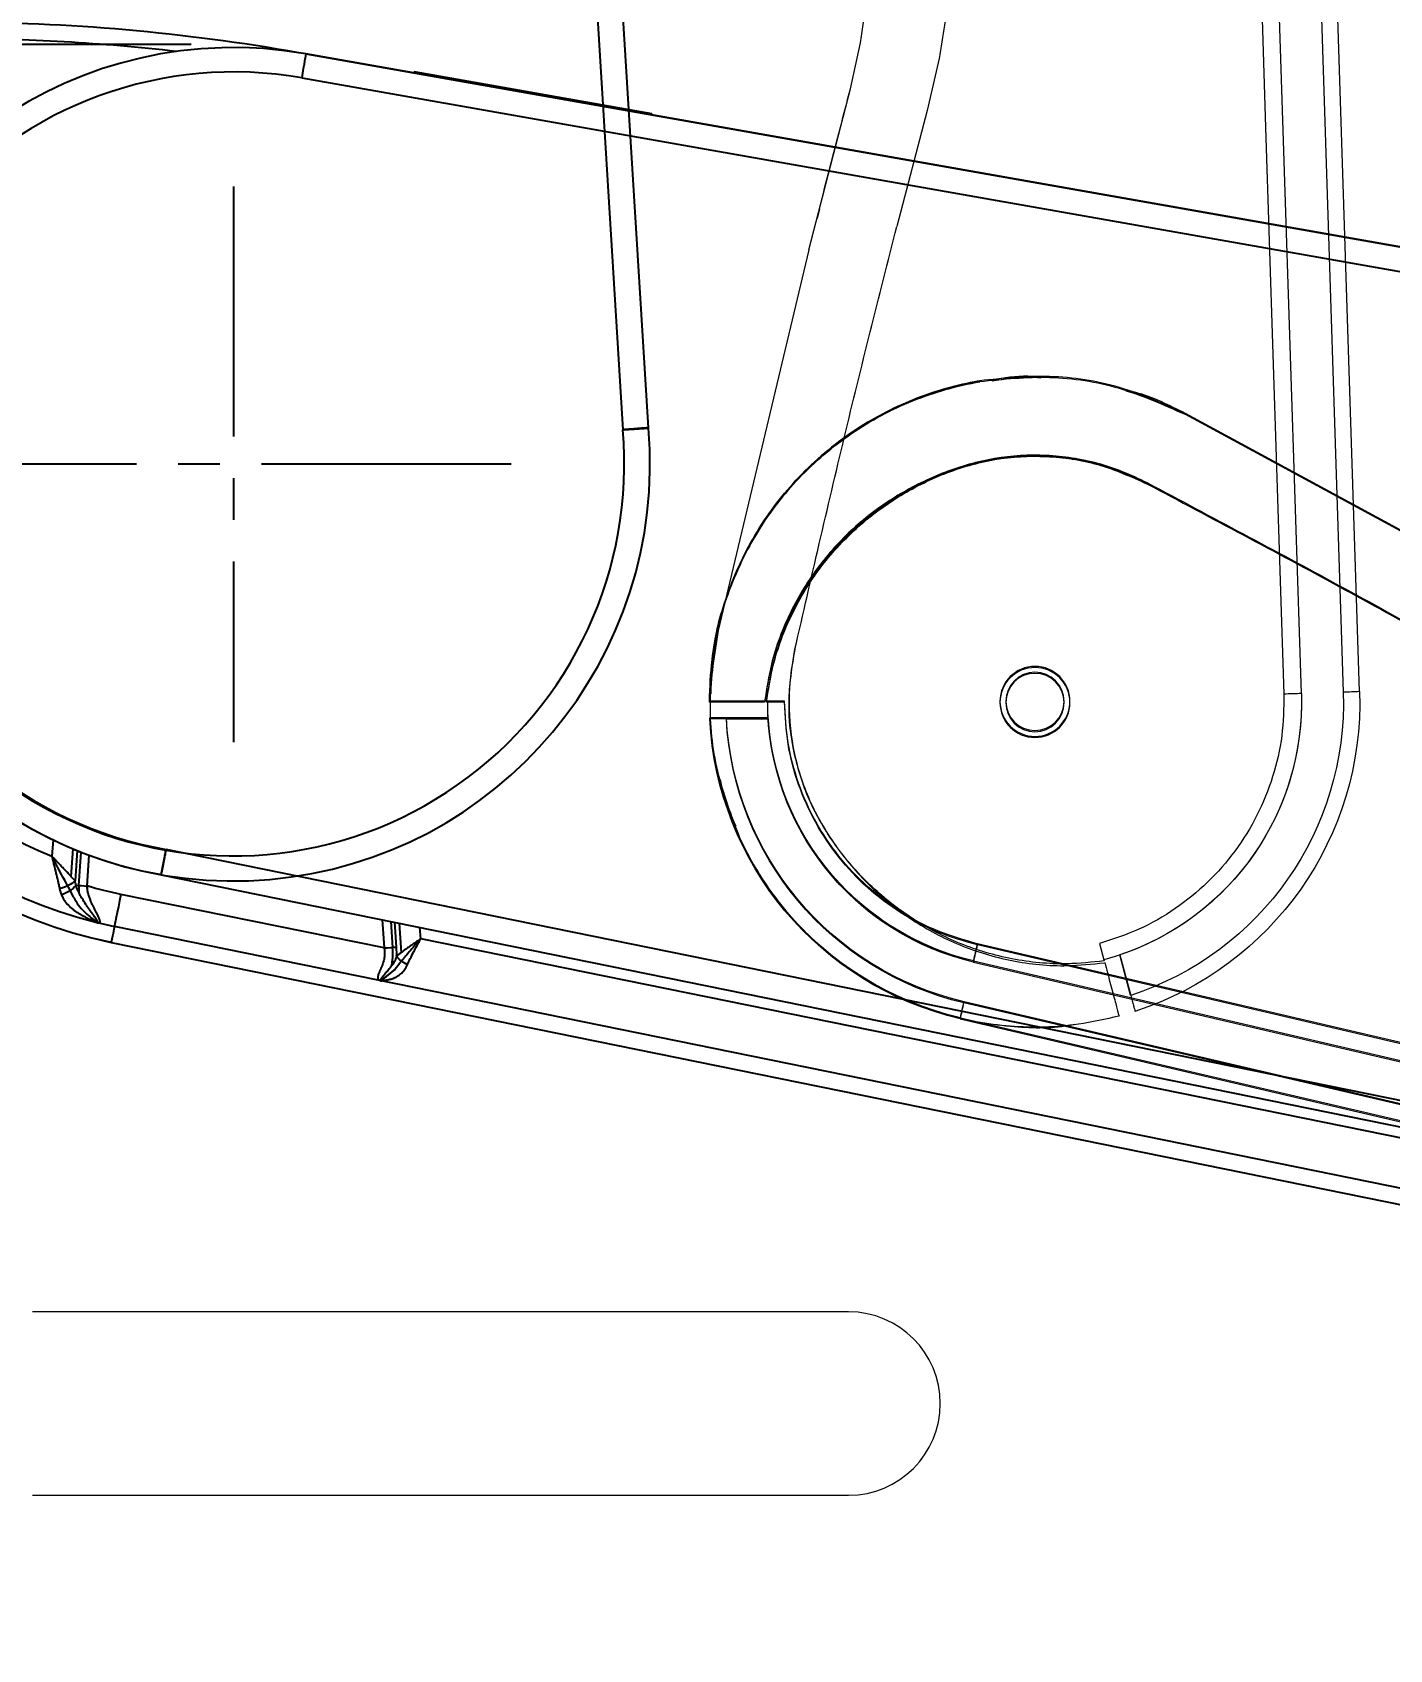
# Model space of a CAD drawing. Extents: x 6016 to 8231, y -443 to 1874.
# Drawn here: x 6473.7 to 6555.2, y 195.2 to 292.2 of the extents above; entities that cross this region are included whole.
import ezdxf

# ---------------------------------------------------------------- set-up
doc = ezdxf.new("R2010")
doc.units = 0
doc.header["$LTSCALE"] = 20
doc.header["$MEASUREMENT"] = 0
doc.linetypes.add('CENTER', pattern=[2, 1.25, -0.25, 0.25, -0.25])
doc.linetypes.add('CENTER2', pattern=[1.125, 0.75, -0.125, 0.125, -0.125])
doc.layers.get('0').update_dxf_attribs({"linetype": 'CONTINUOUS'})
doc.layers.get('DEFPOINTS').update_dxf_attribs({"linetype": 'CONTINUOUS'})
doc.layers.add('1', color=7, linetype='CONTINUOUS')
doc.layers.add('____', color=7, linetype='CONTINUOUS')
doc.dimstyles.get("Standard").update_dxf_attribs({"dimtxt": 2.7, "dimasz": 2.5, "dimexe": 1.5, "dimexo": 1.5, "dimgap": 1.5, "dimtad": 1, "dimdec": 0, "dimlfac": 10, "dimzin": 0, "dimdsep": 46, "dimtxsty": 'Standard', "dimcen": 0, "dimclrt": 2, "dimadec": 0, "dimazin": 0, "dimtfac": 1, "dimtdec": 0, "dimtmove": 0, "dimatfit": 3, "dimfxl": 0, "dimtolj": 1, "dimtzin": 0, "dimarcsym": 0})

# ---------------------------------------------------------------- blocks, each defined once
blk = doc.blocks.new('*D13')
at = {"color": 3, "lineweight": -2}
for p, q in [((6483.265, 291.52), (6115.245, 291.52)), ((6120.245, 271.52), (6120.245, 72.914)), ((6120.245, -169.585), (6120.245, 20.253)), ((6254.77, -189.585), (6115.245, -189.585))]:
    blk.add_line(p, q, dxfattribs=at)
at = {"color": 3}
for points in [[(6116.912, 271.52), (6123.579, 271.52), (6120.245, 291.52)], [(6116.912, -169.585), (6123.579, -169.585), (6120.245, -189.585)]]:
    blk.add_solid(points, dxfattribs=at)
at = {"layer": 'DEFPOINTS', "color": 0}
for p in [(6120.245, 291.52), (6484.765, 291.52), (6256.27, -189.585)]:
    blk.add_point(p, dxfattribs=at)
at = {"color": 2, "insert": (6120.245, 46.584), "char_height": 30, "attachment_point": 5}
blk.add_mtext('\\A1;{\\fNanumGothic|b0|i0|c0|p50;480}', dxfattribs=at)
blk = doc.blocks.new('A$C3419d009')
at = {"color": 7, "linetype": 'Continuous', "lineweight": 15}
for p, q in [((20.651, 447.109), (20.651, 444.605)), ((20.659, 444.604), (20.659, 447.117)), ((19.661, 444.636), (19.661, 444.708)), ((19.661, 443.627), (19.661, 444.636)), ((57.502, 348.065), (37.694, 432.852)), ((38.647, 433.084), (38.65, 433.072)), ((38.65, 433.072), (58.458, 348.285)), ((41.953, 398.92), (34.216, 432.039)), ((35.242, 432.276), (69.543, 285.452)), ((13.58, 398.92), (2.4, 419.563)), ((13.58, 398.92), (18.489, 390.226)), ((22.604, 392.685), (19.033, 398.92)), ((68.517, 285.216), (41.953, 398.92)), ((14.825, 396.694), (14.532, 397.233)), ((24.102, 389.851), (22.604, 392.685)), ((18.489, 390.226), (19.782, 387.727))]:
    blk.add_line(p, q, dxfattribs=at)
for radius in [2.1, 1.75]:
    blk.add_circle((19.672, 428.593), radius, dxfattribs=at)
for centre, radius, start, end in [((19.661, 428.636), 19.5, 13.14973, 87.06888), ((19.679, 428.643), 18.5, 13.14973, 86.96442), ((19.661, 428.636), 16, 13.14973, 90), ((19.661, 428.636), 16, 13.14973, 86.42693), ((54.038, 363.954), 70.81, 102.55157, 103.34558), ((52.259, 356.005), 78.146, 102.57761, 103.34964)]:
    blk.add_arc(centre, radius, start, end, dxfattribs=at)
for points, knots in [([(19.651, 448.136), (18.825, 448.104), (16.634, 448.019), (13.148, 447.161), (9.412, 445.398), (6.114, 442.867), (3.414, 439.677), (1.433, 435.975), (0.665, 433.27), (0.436, 431.894), (0.435, 431.894)], [0, 0, 0, 0, 0.091282, 0.24196, 0.392535, 0.543788, 0.695456, 0.847507, 0.999947, 1, 1, 1, 1]), ([(0.436, 431.895), (0.456, 432.011), (0.697, 433.386), (1.48, 436.043), (3.39, 439.653), (6.05, 442.797), (9.363, 445.378), (12.926, 447.03), (15.557, 447.822), (16.836, 447.914), (16.947, 447.922)], [0, 0, 0, 0, 0.014234, 0.16961, 0.333953, 0.507293, 0.667335, 0.842646, 0.986274, 1, 1, 1, 1]), ([(19.661, 444.819), (19.661, 445.23), (19.661, 446.088), (19.661, 447.191), (19.661, 447.959), (19.661, 448.076), (19.661, 448.133)], [0, 0, 0, 0, 0.2394919, 0.4998001, 0.7600295, 1, 1, 1, 1]), ([(20.659, 447.117), (20.659, 447.23), (20.659, 447.455), (20.659, 447.754), (20.659, 447.978), (20.659, 448.094), (20.659, 448.106), (20.659, 448.11)], [0, 0, 0, 0, 0.216105, 0.432203, 0.648089, 0.863683, 1, 1, 1, 1]), ([(6.565, 421.846), (6.321, 422.35), (5.855, 423.314), (5.21, 425.328), (4.803, 427.902), (4.992, 431.037), (5.855, 434.05), (7.232, 436.876), (9.115, 439.435), (11.48, 441.631), (14.28, 443.357), (17.067, 444.413), (18.911, 444.702), (19.651, 444.819)], [0, 0, 0, 0, 0.054346, 0.103777, 0.204832, 0.305431, 0.406157, 0.507207, 0.609265, 0.713052, 0.818797, 0.92731, 1, 1, 1, 1]), ([(19.661, 444.709), (18.924, 444.592), (17.091, 444.303), (14.331, 443.261), (11.54, 441.565), (9.183, 439.398), (7.274, 436.861), (5.861, 434.051), (4.986, 431.029), (4.813, 427.899), (5.265, 424.756), (6.128, 422.824), (6.565, 421.846)], [0, 0, 0, 0, 0.0727365, 0.1807068, 0.2849532, 0.3895712, 0.4907342, 0.5927183, 0.6944055, 0.7948056, 0.8960937, 1, 1, 1, 1]), ([(34.216, 432.039), (33.987, 432.845), (33.529, 434.455), (32.339, 436.68), (30.83, 438.692), (28.994, 440.415), (26.904, 441.819), (24.605, 442.838), (22.17, 443.499), (20.498, 443.584), (19.661, 443.627)], [0, 0, 0, 0, 0.124915, 0.249858, 0.374801, 0.499798, 0.624796, 0.749851, 0.874909, 1, 1, 1, 1]), ([(2.4, 419.563), (1.822, 420.864), (0.668, 423.458), (0, 427.701), (0.291, 430.502), (0.436, 431.895)], [0, 0, 0, 0, 0.335749, 0.669643, 1, 1, 1, 1]), ([(0.215, 428.236), (0.192, 428.498), (0.108, 429.476), (0.272, 430.449), (0.392, 431.163)], [0, 0, 0, 0, 0.267103, 1, 1, 1, 1]), ([(2.4, 419.563), (1.906, 420.533), (1.321, 421.683), (1.042, 422.934), (0.999, 423.129)], [0, 0, 0, 0, 0.843647, 1, 1, 1, 1]), ([(6.565, 421.846), (8.599, 418.006), (12.672, 410.318), (16.912, 402.721), (19.035, 398.92)], [0, 0, 0, 0, 0.4995425, 1, 1, 1, 1]), ([(14.825, 396.694), (15.239, 395.958), (16.078, 394.467), (17.325, 392.265), (18.1, 390.907), (18.489, 390.226)], [0, 0, 0, 0, 0.326408, 0.662043, 1, 1, 1, 1]), ([(39.894, 337.398), (39.286, 339.956), (38.114, 344.884), (36.25, 352.269), (34.298, 359.591), (32.453, 366.107), (30.801, 371.598), (29.274, 376.406), (27.624, 381.224), (25.911, 385.854), (24.66, 388.618), (24.102, 389.851)], [0, 0, 0, 0, 0.143772, 0.277075, 0.416554, 0.558199, 0.647427, 0.730183, 0.834072, 0.926007, 1, 1, 1, 1])]:
    blk.add_open_spline(points, degree=3, knots=knots, dxfattribs=at)
at = {"color": 8, "linetype": 'Continuous', "lineweight": 15}
blk.add_open_spline([(19.782, 387.727), (20.662, 385.682), (21.881, 382.85), (22.827, 379.918), (23.09, 379.103)], degree=3, knots=[0, 0, 0, 0, 0.722054, 1, 1, 1, 1], dxfattribs=at)
blk = doc.blocks.new('A$C10d46a05')
at = {"color": 1, "linetype": 'CENTER2'}
for p, q in [((238.706, 97.589), (238.706, 64.245)), ((255.378, 80.917), (222.034, 80.917))]:
    blk.add_line(p, q, dxfattribs=at)
at = {"color": 7, "linetype": 'Continuous', "lineweight": 15}
for p, q in [((275.632, 30.066), (226.632, 30.066)), ((226.632, 19.066), (275.632, 19.066))]:
    blk.add_line(p, q, dxfattribs=at)
blk.add_arc((275.632, 24.566), 5.5, 270, 90, dxfattribs=at)
at = {"layer": '____'}
for p, q in [((252.234, 243.856), (262.073, 82.987)), ((263.61, 83.102), (253.773, 243.945)), ((263.611, 83.095), (262.073, 82.987)), ((227.874, 58.386), (227.805, 57.398)), ((228.959, 56.189), (229.075, 57.847)), ((229.324, 57.744), (229.197, 55.925)), ((229.42, 55.649), (229.56, 57.651)), ((229.923, 55.616), (230.052, 57.462)), ((247.748, 51.9), (231.95, 55.114)), ((247.629, 53.598), (247.748, 51.9)), ((248.142, 53.494), (248.251, 51.933)), ((248.49, 51.947), (248.385, 53.444)), ((248.642, 53.392), (248.766, 51.615)), ((362.84, 26.48), (231.558, 53.189)), ((362.84, 26.48), (231.558, 53.189)), ((249.946, 52.456), (249.899, 53.136)), ((315.755, 39.067), (249.946, 52.456)), ((231.367, 52.236), (362.649, 25.526)), ((248.419, 50.619), (247.545, 49.937)), ((247.549, 49.936), (247.549, 49.936))]:
    blk.add_line(p, q, dxfattribs=at)
for centre, radius, start, end in [((238.706, 80.917), 25, 185, 4.98522), ((238.664, 80.919), 23.5, 185, 5.04713), ((236.949, 79.674), 28, 183, 258.5), ((236.941, 79.647), 27, 183, 258.5), ((236.931, 79.595), 24, 183, 247.64864)]:
    blk.add_arc(centre, radius, start, end, dxfattribs=at)
at = {"layer": '____', "extrusion": (0, 0, -1)}
for centre, major_axis, ratio, start_param, end_param in [((234.271, 55.805), (-0.087, -0.492), 0.999993, 3.141593, 3.167515), ((228.456, 55.988), (-0.924, -0.382), 0.4559, 3.990367, 5.101354), ((228.599, 55.717), (-0.835, -0.55), 0.483383, 4.166681, 5.273415), ((229.92, 55.598), (-0.998, 0.07), 0.017625, 0.845618, 1.572649), ((236.935, 79.613), (-25, 0), 1, 4.913102, 4.996649), ((231.956, 55.149), (-0.399, -1.96), 0.000464, 4.730105, 6.283185), ((230.779, 54.388), (-0.237, -0.972), 0.837447, 6.269502, 6.283185), ((231.358, 52.21), (-0.199, -0.98), 0.003331, 3.141593, 4.684995), ((247.745, 51.883), (-0.998, -0.07), 0.017195, 1.575084, 2.416152), ((249.26, 51.467), (0.866, -0.501), 0.558601, 1.385157, 2.246313), ((247.759, 50.914), (-0.199, -0.98), 0.849419, 0, 0.012703)]:
    blk.add_ellipse(centre, major_axis=major_axis, ratio=ratio, start_param=start_param, end_param=end_param, dxfattribs=at)
at = {"layer": '____'}
for points, knots in [([(263.61, 83.102), (263.61, 83.103), (263.6, 83.102), (263.571, 83.1), (263.558, 83.1), (263.536, 83.098), (263.528, 83.098), (263.511, 83.096), (263.502, 83.096), (263.453, 83.092), (263.406, 83.089), (263.336, 83.084), (263.321, 83.083), (263.291, 83.081), (263.275, 83.079), (263.227, 83.076), (263.193, 83.073), (263.087, 83.065), (263.009, 83.059), (262.904, 83.051), (262.882, 83.05), (262.839, 83.046), (262.817, 83.045), (262.751, 83.04), (262.66, 83.033), (262.566, 83.025), (262.47, 83.018), (262.421, 83.014), (262.322, 83.006), (262.273, 83.002), (262.198, 82.997), (262.167, 82.994), (262.135, 82.992), (262.123, 82.991), (262.117, 82.99), (262.098, 82.989), (262.086, 82.988), (262.073, 82.987)], [0, 0, 0, 0, 0.125, 0.125, 0.1875, 0.1875, 0.21875, 0.21875, 0.25, 0.25, 0.375, 0.375, 0.40625, 0.40625, 0.4375, 0.4375, 0.5, 0.5, 0.625, 0.625, 0.65625, 0.65625, 0.6875, 0.6875, 0.75, 0.8125, 0.8125, 0.875, 0.875, 0.9375, 0.9375, 0.96875, 0.976563, 0.976563, 0.984375, 0.984375, 1, 1, 1, 1]), ([(262.073, 82.987), (262.086, 82.988), (262.098, 82.988), (262.117, 82.99), (262.123, 82.99), (262.136, 82.991), (262.167, 82.993), (262.198, 82.995), (262.273, 83.001), (262.322, 83.004), (262.421, 83.011), (262.47, 83.014), (262.566, 83.021), (262.661, 83.028), (262.751, 83.034), (262.817, 83.038), (262.839, 83.04), (262.883, 83.043), (262.904, 83.044), (263.01, 83.051), (263.087, 83.057), (263.194, 83.064), (263.228, 83.066), (263.276, 83.069), (263.292, 83.07), (263.322, 83.072), (263.337, 83.073), (263.407, 83.078), (263.454, 83.081), (263.503, 83.084), (263.512, 83.084), (263.529, 83.085), (263.537, 83.086), (263.559, 83.087), (263.572, 83.088), (263.601, 83.089), (263.611, 83.09), (263.611, 83.089)], [0, 0, 0, 0, 0.015625, 0.015625, 0.023437, 0.023437, 0.03125, 0.0625, 0.0625, 0.125, 0.125, 0.1875, 0.1875, 0.25, 0.3125, 0.3125, 0.34375, 0.34375, 0.375, 0.375, 0.5, 0.5, 0.5625, 0.5625, 0.59375, 0.59375, 0.625, 0.625, 0.75, 0.75, 0.78125, 0.78125, 0.8125, 0.8125, 0.875, 0.875, 1, 1, 1, 1]), ([(229.123, 54.935), (229.117, 54.946), (229.111, 54.958), (228.914, 55.337), (228.693, 55.741), (228.252, 56.556), (228.028, 56.973), (227.805, 57.398)], [0, 0, 0, 0, 0.015535, 0.015535, 0.507768, 0.507768, 1, 1, 1, 1]), ([(229.197, 55.925), (229.174, 55.952), (229.15, 55.979), (229.101, 56.034), (229.051, 56.089), (228.998, 56.146), (228.945, 56.204), (228.918, 56.233), (228.836, 56.321), (228.78, 56.381), (228.666, 56.502), (228.549, 56.624), (228.428, 56.75), (228.336, 56.845), (228.305, 56.877), (228.243, 56.941), (228.212, 56.974), (228.119, 57.071), (228.056, 57.136), (227.962, 57.234), (227.93, 57.267), (227.868, 57.332), (227.836, 57.365), (227.805, 57.398)], [0, 0, 0, 0, 0.0625, 0.0625, 0.125, 0.1875, 0.1875, 0.25, 0.25, 0.375, 0.375, 0.5, 0.625, 0.625, 0.6875, 0.6875, 0.75, 0.75, 0.875, 0.875, 0.9375, 0.9375, 1, 1, 1, 1]), ([(227.805, 57.398), (227.815, 57.356), (227.825, 57.313), (227.845, 57.228), (227.855, 57.186), (227.876, 57.101), (227.886, 57.059), (227.906, 56.974), (227.917, 56.932), (227.968, 56.722), (228.008, 56.557), (228.087, 56.231), (228.126, 56.07), (228.173, 55.873), (228.182, 55.834), (228.2, 55.756), (228.208, 55.718), (228.234, 55.603), (228.251, 55.528), (228.266, 55.454)], [0, 0, 0, 0, 0.0625, 0.0625, 0.125, 0.125, 0.1875, 0.1875, 0.25, 0.25, 0.5, 0.5, 0.75, 0.75, 0.8125, 0.8125, 0.875, 0.875, 1, 1, 1, 1]), ([(230.553, 53.414), (230.553, 53.414), (230.554, 53.414), (230.554, 53.414), (230.556, 53.414), (230.557, 53.414), (230.56, 53.414), (230.562, 53.415), (230.567, 53.417), (230.569, 53.419), (230.572, 53.431), (230.57, 53.445), (230.561, 53.468), (230.559, 53.473), (230.555, 53.484), (230.547, 53.501), (230.536, 53.521), (230.524, 53.542), (230.52, 53.55), (230.511, 53.565), (230.497, 53.589), (230.48, 53.615), (230.445, 53.669), (230.418, 53.709), (230.36, 53.792), (230.328, 53.837), (230.285, 53.895), (230.277, 53.907), (230.259, 53.931), (230.233, 53.967), (230.206, 54.004), (230.151, 54.079), (230.114, 54.13), (230.038, 54.235), (230, 54.289), (229.922, 54.399), (229.883, 54.455), (229.767, 54.628), (229.691, 54.746), (229.582, 54.929), (229.546, 54.992), (229.478, 55.118), (229.446, 55.182), (229.4, 55.281), (229.385, 55.314), (229.356, 55.381), (229.342, 55.415), (229.303, 55.517), (229.28, 55.587), (229.26, 55.658)], [0, 0, 0, 0, 0.003906, 0.003906, 0.007813, 0.015625, 0.015625, 0.03125, 0.03125, 0.0625, 0.0625, 0.125, 0.125, 0.140625, 0.140625, 0.15625, 0.1875, 0.1875, 0.203125, 0.203125, 0.21875, 0.25, 0.25, 0.3125, 0.3125, 0.375, 0.375, 0.390625, 0.390625, 0.40625, 0.4375, 0.4375, 0.5, 0.5, 0.5625, 0.5625, 0.625, 0.625, 0.75, 0.75, 0.8125, 0.8125, 0.875, 0.875, 0.90625, 0.90625, 0.9375, 0.9375, 1, 1, 1, 1]), ([(229.422, 55.648), (229.42, 55.578), (229.419, 55.509), (229.421, 55.365), (229.424, 55.291), (229.429, 55.219)], [0, 0, 0, 0, 0.483812, 0.483812, 1, 1, 1, 1]), ([(230.554, 53.414), (230.569, 53.41), (230.584, 53.407), (230.61, 53.404), (230.622, 53.404), (230.655, 53.408), (230.671, 53.415), (230.687, 53.434), (230.691, 53.442), (230.696, 53.461), (230.697, 53.471), (230.697, 53.489), (230.697, 53.495), (230.696, 53.508), (230.693, 53.528), (230.688, 53.551), (230.674, 53.599), (230.661, 53.635), (230.641, 53.684), (230.636, 53.694), (230.627, 53.715), (230.623, 53.726), (230.608, 53.758), (230.598, 53.779), (230.566, 53.847), (230.543, 53.893), (230.494, 53.991), (230.468, 54.041), (230.415, 54.145), (230.387, 54.199), (230.345, 54.283), (230.331, 54.311), (230.303, 54.369), (230.289, 54.398), (230.247, 54.486), (230.219, 54.545), (230.165, 54.667), (230.139, 54.73), (230.102, 54.825), (230.089, 54.858), (230.066, 54.923), (230.054, 54.956), (230.021, 55.056), (230.002, 55.123), (229.968, 55.26), (229.954, 55.33), (229.933, 55.471), (229.926, 55.543), (229.923, 55.616)], [0, 0, 0, 0, 0.03125, 0.03125, 0.0625, 0.0625, 0.125, 0.125, 0.15625, 0.15625, 0.1875, 0.1875, 0.203125, 0.203125, 0.21875, 0.25, 0.25, 0.3125, 0.3125, 0.328125, 0.328125, 0.34375, 0.34375, 0.375, 0.375, 0.4375, 0.4375, 0.5, 0.5, 0.5625, 0.5625, 0.59375, 0.59375, 0.625, 0.625, 0.6875, 0.6875, 0.75, 0.75, 0.78125, 0.78125, 0.8125, 0.8125, 0.875, 0.875, 0.9375, 0.9375, 1, 1, 1, 1]), ([(228.38, 55.083), (228.428, 54.965), (228.488, 54.855), (228.628, 54.648), (228.707, 54.552), (228.881, 54.374), (228.975, 54.291), (229.127, 54.174), (229.178, 54.136), (229.258, 54.081), (229.285, 54.063), (229.34, 54.028), (229.367, 54.01), (229.45, 53.959), (229.506, 53.925), (229.619, 53.861), (229.676, 53.83), (229.79, 53.769), (229.848, 53.74), (229.961, 53.683), (230.018, 53.656), (230.101, 53.617), (230.128, 53.604), (230.182, 53.579), (230.208, 53.566), (230.26, 53.543), (230.285, 53.531), (230.321, 53.514), (230.333, 53.509), (230.356, 53.498), (230.366, 53.493), (230.398, 53.479), (230.417, 53.47), (230.451, 53.454), (230.466, 53.447), (230.486, 53.437), (230.492, 53.435), (230.504, 53.43), (230.509, 53.428), (230.518, 53.424), (230.523, 53.422), (230.529, 53.42), (230.531, 53.419), (230.535, 53.418), (230.536, 53.418), (230.539, 53.417), (230.54, 53.417), (230.542, 53.417)], [0, 0, 0, 0, 0.125, 0.125, 0.25, 0.25, 0.375, 0.375, 0.4375, 0.4375, 0.46875, 0.46875, 0.5, 0.5, 0.5625, 0.5625, 0.625, 0.625, 0.6875, 0.6875, 0.75, 0.75, 0.78125, 0.78125, 0.8125, 0.8125, 0.84375, 0.84375, 0.859375, 0.859375, 0.875, 0.875, 0.90625, 0.90625, 0.9375, 0.9375, 0.953125, 0.953125, 0.96875, 0.96875, 0.984375, 0.984375, 0.992187, 0.992187, 0.996094, 0.996094, 1, 1, 1, 1]), ([(229.152, 54.881), (229.204, 54.771), (229.264, 54.667), (229.427, 54.426), (229.535, 54.298), (229.761, 54.061), (229.88, 53.953), (230.113, 53.755), (230.229, 53.665), (230.421, 53.517), (230.497, 53.459), (230.535, 53.426), (230.54, 53.421), (230.544, 53.417), (230.544, 53.417), (230.546, 53.416), (230.545, 53.416), (230.547, 53.415)], [0, 0, 0, 0, 0.136351, 0.136351, 0.33201, 0.33201, 0.52767, 0.52767, 0.723329, 0.723329, 0.918988, 0.918988, 0.967903, 0.967903, 0.992361, 0.992361, 1, 1, 1, 1]), ([(230.554, 53.414), (230.554, 53.414), (230.554, 53.414), (230.553, 53.414), (230.553, 53.414), (230.553, 53.414)], [0, 0, 0, 0, 0.391243, 0.391243, 1, 1, 1, 1]), ([(249.946, 52.455), (249.843, 52.337), (249.738, 52.217), (249.533, 51.983), (249.432, 51.867), (249.134, 51.521), (248.941, 51.293), (248.64, 50.919), (248.519, 50.762), (248.419, 50.619)], [0, 0, 0, 0, 0.180912, 0.180912, 0.361863, 0.361863, 0.723767, 0.723767, 1, 1, 1, 1]), ([(249.946, 52.456), (249.942, 52.453), (249.938, 52.45), (249.929, 52.444), (249.917, 52.435), (249.887, 52.414), (249.861, 52.397), (249.81, 52.361), (249.777, 52.338), (249.675, 52.268), (249.608, 52.221), (249.508, 52.152), (249.475, 52.128), (249.41, 52.082), (249.345, 52.037), (249.28, 51.991), (249.217, 51.946), (249.185, 51.924), (249.123, 51.879), (249.092, 51.857), (249.031, 51.813), (249.001, 51.791), (248.913, 51.726), (248.8, 51.642), (248.694, 51.56), (248.594, 51.481), (248.546, 51.441), (248.5, 51.403)], [0, 0, 0, 0, 0.007813, 0.007813, 0.015625, 0.03125, 0.0625, 0.0625, 0.125, 0.125, 0.25, 0.25, 0.3125, 0.3125, 0.375, 0.4375, 0.4375, 0.5, 0.5, 0.5625, 0.5625, 0.625, 0.625, 0.75, 0.875, 0.875, 1, 1, 1, 1]), ([(249.145, 50.9), (249.197, 51.017), (249.255, 51.137), (249.378, 51.386), (249.443, 51.513), (249.529, 51.678), (249.546, 51.711), (249.582, 51.778), (249.634, 51.877), (249.688, 51.978), (249.761, 52.114), (249.798, 52.182), (249.853, 52.284), (249.872, 52.319), (249.9, 52.37), (249.909, 52.387), (249.928, 52.421), (249.937, 52.439), (249.946, 52.456)], [0, 0, 0, 0, 0.25, 0.25, 0.5, 0.5, 0.5625, 0.5625, 0.625, 0.75, 0.75, 0.875, 0.875, 0.9375, 0.9375, 0.96875, 0.96875, 1, 1, 1, 1]), ([(247.748, 51.9), (247.761, 51.835), (247.77, 51.77), (247.78, 51.64), (247.781, 51.575), (247.777, 51.478), (247.775, 51.446), (247.769, 51.382), (247.765, 51.35), (247.75, 51.256), (247.737, 51.196), (247.707, 51.079), (247.69, 51.022), (247.662, 50.94), (247.652, 50.913), (247.632, 50.86), (247.622, 50.834), (247.591, 50.758), (247.571, 50.709), (247.53, 50.616), (247.511, 50.572), (247.482, 50.508), (247.473, 50.487), (247.456, 50.446), (247.447, 50.426), (247.424, 50.368), (247.41, 50.331), (247.387, 50.263), (247.378, 50.231), (247.369, 50.186), (247.366, 50.172), (247.363, 50.144), (247.363, 50.131), (247.363, 50.106), (247.365, 50.094), (247.369, 50.071), (247.372, 50.061), (247.384, 50.031), (247.395, 50.014), (247.418, 49.991), (247.427, 49.984), (247.447, 49.972), (247.457, 49.966), (247.492, 49.95), (247.519, 49.942), (247.549, 49.936)], [0, 0, 0, 0, 0.0625, 0.0625, 0.125, 0.125, 0.15625, 0.15625, 0.1875, 0.1875, 0.25, 0.25, 0.3125, 0.3125, 0.34375, 0.34375, 0.375, 0.375, 0.4375, 0.4375, 0.5, 0.5, 0.53125, 0.53125, 0.5625, 0.5625, 0.625, 0.625, 0.6875, 0.6875, 0.71875, 0.71875, 0.75, 0.75, 0.78125, 0.78125, 0.8125, 0.8125, 0.875, 0.875, 0.90625, 0.90625, 0.9375, 0.9375, 1, 1, 1, 1]), ([(248.209, 50.837), (248.216, 50.884), (248.223, 50.931), (248.243, 51.082), (248.255, 51.189), (248.269, 51.409), (248.271, 51.52), (248.266, 51.732), (248.259, 51.833), (248.248, 51.933)], [0, 0, 0, 0, 0.142834, 0.142834, 0.439921, 0.439921, 0.737007, 0.737007, 1, 1, 1, 1]), ([(248.5, 51.403), (248.483, 51.347), (248.463, 51.293), (248.43, 51.215), (248.419, 51.189), (248.395, 51.139), (248.382, 51.115), (248.343, 51.042), (248.316, 50.996), (248.258, 50.906), (248.228, 50.863), (248.167, 50.779), (248.135, 50.739), (248.072, 50.661), (248.041, 50.623), (247.947, 50.514), (247.886, 50.445), (247.801, 50.35), (247.774, 50.319), (247.735, 50.275), (247.716, 50.253), (247.698, 50.232), (247.687, 50.219), (247.681, 50.212), (247.63, 50.152), (247.594, 50.105), (247.556, 50.048), (247.545, 50.03), (247.534, 50.008), (247.531, 50), (247.527, 49.987), (247.524, 49.975), (247.524, 49.965), (247.526, 49.957), (247.527, 49.953), (247.532, 49.946), (247.535, 49.943), (247.541, 49.94), (247.543, 49.939), (247.546, 49.937), (247.547, 49.937), (247.548, 49.936), (247.549, 49.936), (247.549, 49.936), (247.549, 49.936)], [0, 0, 0, 0, 0.0625, 0.0625, 0.09375, 0.09375, 0.125, 0.125, 0.1875, 0.1875, 0.25, 0.25, 0.3125, 0.3125, 0.375, 0.375, 0.5, 0.5, 0.5625, 0.5625, 0.59375, 0.609375, 0.609375, 0.625, 0.625, 0.75, 0.75, 0.8125, 0.8125, 0.84375, 0.84375, 0.875, 0.90625, 0.90625, 0.9375, 0.9375, 0.96875, 0.96875, 0.984375, 0.984375, 0.992187, 0.996094, 0.996094, 1, 1, 1, 1]), ([(247.56, 49.934), (247.561, 49.933), (247.563, 49.933), (247.565, 49.933), (247.566, 49.933), (247.568, 49.932), (247.57, 49.932), (247.574, 49.932), (247.577, 49.931), (247.586, 49.931), (247.593, 49.931), (247.616, 49.933), (247.635, 49.936), (247.683, 49.942), (247.71, 49.946), (247.773, 49.955), (247.808, 49.961), (247.864, 49.97), (247.883, 49.974), (247.923, 49.981), (247.943, 49.985), (248.005, 49.997), (248.047, 50.006), (248.132, 50.027), (248.175, 50.039), (248.26, 50.065), (248.302, 50.08), (248.386, 50.113), (248.427, 50.131), (248.508, 50.172), (248.547, 50.194), (248.606, 50.231), (248.625, 50.244), (248.663, 50.271), (248.718, 50.313), (248.771, 50.359), (248.872, 50.459), (248.934, 50.535), (249.048, 50.705), (249.099, 50.798), (249.145, 50.9)], [0, 0, 0, 0, 0.003906, 0.003906, 0.007813, 0.007813, 0.015625, 0.015625, 0.03125, 0.03125, 0.0625, 0.0625, 0.125, 0.125, 0.1875, 0.1875, 0.25, 0.25, 0.28125, 0.28125, 0.3125, 0.3125, 0.375, 0.375, 0.4375, 0.4375, 0.5, 0.5, 0.5625, 0.5625, 0.625, 0.625, 0.65625, 0.65625, 0.6875, 0.75, 0.75, 0.875, 0.875, 1, 1, 1, 1])]:
    blk.add_open_spline(points, degree=3, knots=knots, dxfattribs=at)
for points in [[(228.266, 55.454), (228.294, 55.324), (228.331, 55.2), (228.38, 55.083)], [(229.26, 55.658), (229.233, 55.745), (229.213, 55.834), (229.197, 55.925)], [(229.123, 54.935), (229.132, 54.916), (229.142, 54.899), (229.152, 54.881)], [(248.5, 51.403), (248.503, 51.493), (248.505, 51.673), (248.497, 51.855), (248.49, 51.947)]]:
    blk.add_open_spline(points, degree=3, dxfattribs=at)
at = {"xscale": -1}
for p, rotation in [((156.885, 475.59), 195), ((715.408, 86.364), 90)]:
    blk.add_blockref('A$C3419d009', p, dxfattribs=dict(at, rotation=rotation))
blk = doc.blocks.new('A$C1adc8491')
at = {"color": 7, "linetype": 'Continuous', "lineweight": 15}
for p, q in [((275.632, 30.077), (226.632, 30.077)), ((226.632, 19.077), (275.632, 19.077))]:
    blk.add_line(p, q, dxfattribs=at)
blk.add_arc((275.632, 24.577), 5.5, 270, 90, dxfattribs=at)
at = {"layer": '____'}
for p, q in [((242.622, 105.622), (242.621, 105.619)), ((243.047, 105.547), (242.622, 105.622)), ((243.047, 105.547), (416.285, 75.001)), ((416.285, 75.001), (243.047, 105.547)), ((242.8, 104.11), (416.037, 73.563)), ((249.546, 104.474), (249.533, 104.404)), ((249.546, 104.474), (249.533, 104.404)), ((252.5, 103.954), (249.546, 104.474)), ((252.5, 103.954), (252.488, 103.883)), ((260.871, 102.48), (252.5, 103.954)), ((254.021, 103.686), (254.026, 103.711)), ((255.872, 103.36), (255.876, 103.385)), ((256.209, 103.326), (256.204, 103.301)), ((256.547, 103.241), (256.551, 103.266)), ((256.654, 103.248), (256.65, 103.223)), ((258.058, 102.975), (258.063, 103)), ((258.806, 102.843), (258.811, 102.868)), ((258.816, 102.842), (258.82, 102.866)), ((258.817, 102.841), (258.821, 102.866)), ((258.817, 102.841), (258.822, 102.866)), ((258.819, 102.841), (258.824, 102.866)), ((258.846, 102.836), (258.851, 102.861)), ((258.848, 102.836), (258.852, 102.861)), ((259.076, 102.796), (259.081, 102.82)), ((259.111, 102.815), (259.107, 102.79)), ((259.255, 102.79), (259.25, 102.765)), ((260.284, 102.583), (260.288, 102.608)), ((260.543, 102.537), (260.548, 102.562)), ((260.548, 102.562), (260.544, 102.537)), ((260.871, 102.48), (260.858, 102.407)), ((263.826, 101.959), (260.871, 102.48)), ((261.663, 102.34), (261.667, 102.365)), ((261.669, 102.365), (261.665, 102.34)), ((261.67, 102.364), (261.665, 102.34)), ((262.072, 102.293), (262.068, 102.269)), ((262.073, 102.293), (262.068, 102.269)), ((262.073, 102.293), (262.069, 102.269)), ((262.074, 102.293), (262.07, 102.269)), ((262.075, 102.293), (262.07, 102.268)), ((262.075, 102.293), (262.071, 102.268)), ((262.076, 102.293), (262.072, 102.268)), ((262.099, 102.289), (262.095, 102.264)), ((262.101, 102.288), (262.097, 102.264)), ((262.113, 102.286), (262.108, 102.262)), ((263.826, 101.959), (263.813, 101.886)), ((227.874, 58.396), (227.805, 57.409)), ((228.959, 56.2), (229.075, 57.858)), ((229.324, 57.755), (229.197, 55.935)), ((229.42, 55.659), (229.56, 57.661)), ((229.923, 55.626), (230.052, 57.473)), ((234.364, 56.307), (234.657, 57.82)), ((392.591, 25.688), (234.657, 57.82)), ((234.371, 56.306), (392.279, 24.179)), ((247.748, 51.911), (231.95, 55.125)), ((247.629, 53.608), (247.748, 51.911)), ((248.142, 53.504), (248.251, 51.944)), ((248.49, 51.957), (248.385, 53.455)), ((248.642, 53.403), (248.766, 51.626)), ((362.84, 26.49), (231.558, 53.2)), ((362.84, 26.49), (231.558, 53.2)), ((249.946, 52.466), (249.899, 53.147)), ((315.755, 39.077), (249.946, 52.466)), ((231.367, 52.246), (362.649, 25.537)), ((248.419, 50.629), (247.545, 49.947)), ((247.549, 49.947), (247.549, 49.947))]:
    blk.add_line(p, q, dxfattribs=at)
for centre, radius, start, end in [((221.784, -12.554), 120, 80, 90), ((238.706, 80.927), 25, 80, 259.98522), ((221.787, -12.537), 119, 83.48156, 90), ((238.719, 80.967), 23.5, 80, 260.04713), ((236.949, 79.684), 28, 183, 258.5), ((236.941, 79.658), 27, 183, 258.5), ((236.931, 79.606), 24, 183, 247.64864)]:
    blk.add_arc(centre, radius, start, end, dxfattribs=at)
at = {"layer": '____', "extrusion": (0, 0, -1)}
for centre, major_axis, ratio, start_param, end_param in [((242.786, 104.07), (0.26, 1.477), 0.004047, 0, 1.543499), ((234.271, 55.816), (-0.087, -0.492), 0.999993, 3.141593, 3.167515), ((228.456, 55.999), (-0.924, -0.382), 0.4559, 3.990367, 5.101354), ((228.599, 55.728), (-0.835, -0.55), 0.483383, 4.166681, 5.273415), ((229.92, 55.609), (-0.998, 0.07), 0.017625, 0.845618, 1.572649), ((236.935, 79.623), (-25, 0), 1, 4.913102, 4.996649), ((231.956, 55.16), (-0.399, -1.96), 0.000464, 4.730105, 6.283185), ((230.779, 54.399), (-0.237, -0.972), 0.837447, 6.269502, 6.283185), ((231.358, 52.22), (-0.199, -0.98), 0.003331, 3.141593, 4.684995), ((247.745, 51.894), (-0.998, -0.07), 0.017195, 1.575084, 2.416152), ((249.26, 51.478), (0.866, -0.501), 0.558601, 1.385157, 2.246313), ((247.759, 50.924), (-0.199, -0.98), 0.849419, 0, 0.012703)]:
    blk.add_ellipse(centre, major_axis=major_axis, ratio=ratio, start_param=start_param, end_param=end_param, dxfattribs=at)
at = {"layer": '____'}
for points, knots in [([(229.123, 54.945), (229.117, 54.957), (229.111, 54.968), (228.914, 55.347), (228.693, 55.751), (228.252, 56.566), (228.028, 56.983), (227.805, 57.409)], [0, 0, 0, 0, 0.015535, 0.015535, 0.507768, 0.507768, 1, 1, 1, 1]), ([(229.197, 55.935), (229.174, 55.962), (229.15, 55.989), (229.101, 56.044), (229.051, 56.1), (228.998, 56.157), (228.945, 56.214), (228.918, 56.244), (228.836, 56.332), (228.78, 56.391), (228.666, 56.512), (228.549, 56.634), (228.428, 56.76), (228.336, 56.856), (228.305, 56.888), (228.243, 56.952), (228.212, 56.984), (228.119, 57.081), (228.056, 57.146), (227.962, 57.244), (227.93, 57.277), (227.868, 57.343), (227.836, 57.376), (227.805, 57.409)], [0, 0, 0, 0, 0.0625, 0.0625, 0.125, 0.1875, 0.1875, 0.25, 0.25, 0.375, 0.375, 0.5, 0.625, 0.625, 0.6875, 0.6875, 0.75, 0.75, 0.875, 0.875, 0.9375, 0.9375, 1, 1, 1, 1]), ([(227.805, 57.409), (227.815, 57.366), (227.825, 57.324), (227.845, 57.239), (227.855, 57.196), (227.876, 57.112), (227.886, 57.069), (227.906, 56.985), (227.917, 56.943), (227.968, 56.733), (228.008, 56.567), (228.087, 56.241), (228.126, 56.081), (228.173, 55.884), (228.182, 55.844), (228.2, 55.767), (228.208, 55.728), (228.234, 55.613), (228.251, 55.538), (228.266, 55.464)], [0, 0, 0, 0, 0.0625, 0.0625, 0.125, 0.125, 0.1875, 0.1875, 0.25, 0.25, 0.5, 0.5, 0.75, 0.75, 0.8125, 0.8125, 0.875, 0.875, 1, 1, 1, 1]), ([(234.657, 57.82), (234.655, 57.808), (234.652, 57.796), (234.649, 57.778), (234.648, 57.771), (234.645, 57.759), (234.639, 57.728), (234.633, 57.697), (234.619, 57.624), (234.609, 57.575), (234.591, 57.478), (234.581, 57.43), (234.563, 57.335), (234.545, 57.242), (234.527, 57.153), (234.514, 57.088), (234.51, 57.067), (234.502, 57.024), (234.498, 57.003), (234.477, 56.899), (234.462, 56.823), (234.441, 56.718), (234.435, 56.685), (234.425, 56.637), (234.422, 56.622), (234.416, 56.592), (234.414, 56.578), (234.4, 56.509), (234.39, 56.462), (234.381, 56.414), (234.379, 56.405), (234.376, 56.388), (234.374, 56.381), (234.369, 56.359), (234.367, 56.347), (234.361, 56.318), (234.359, 56.308), (234.358, 56.308)], [0, 0, 0, 0, 0.015625, 0.015625, 0.023437, 0.023437, 0.03125, 0.0625, 0.0625, 0.125, 0.125, 0.1875, 0.1875, 0.25, 0.3125, 0.3125, 0.34375, 0.34375, 0.375, 0.375, 0.5, 0.5, 0.5625, 0.5625, 0.59375, 0.59375, 0.625, 0.625, 0.75, 0.75, 0.78125, 0.78125, 0.8125, 0.8125, 0.875, 0.875, 1, 1, 1, 1]), ([(234.371, 56.306), (234.371, 56.306), (234.373, 56.316), (234.379, 56.345), (234.382, 56.357), (234.386, 56.378), (234.388, 56.386), (234.391, 56.403), (234.393, 56.412), (234.402, 56.46), (234.411, 56.506), (234.424, 56.576), (234.427, 56.59), (234.433, 56.62), (234.436, 56.635), (234.445, 56.683), (234.451, 56.716), (234.471, 56.821), (234.485, 56.898), (234.505, 57.001), (234.509, 57.023), (234.517, 57.065), (234.521, 57.087), (234.533, 57.152), (234.55, 57.241), (234.567, 57.334), (234.585, 57.429), (234.594, 57.477), (234.612, 57.575), (234.621, 57.623), (234.634, 57.697), (234.64, 57.728), (234.646, 57.759), (234.648, 57.771), (234.649, 57.777), (234.653, 57.796), (234.655, 57.808), (234.657, 57.82)], [0, 0, 0, 0, 0.125, 0.125, 0.1875, 0.1875, 0.21875, 0.21875, 0.25, 0.25, 0.375, 0.375, 0.40625, 0.40625, 0.4375, 0.4375, 0.5, 0.5, 0.625, 0.625, 0.65625, 0.65625, 0.6875, 0.6875, 0.75, 0.8125, 0.8125, 0.875, 0.875, 0.9375, 0.9375, 0.96875, 0.976563, 0.976563, 0.984375, 0.984375, 1, 1, 1, 1]), ([(230.553, 53.424), (230.553, 53.425), (230.554, 53.425), (230.554, 53.424), (230.556, 53.424), (230.557, 53.424), (230.56, 53.425), (230.562, 53.425), (230.567, 53.427), (230.569, 53.43), (230.572, 53.442), (230.57, 53.455), (230.561, 53.479), (230.559, 53.484), (230.555, 53.494), (230.547, 53.511), (230.536, 53.531), (230.524, 53.553), (230.52, 53.56), (230.511, 53.576), (230.497, 53.6), (230.48, 53.626), (230.445, 53.68), (230.418, 53.719), (230.36, 53.803), (230.328, 53.848), (230.285, 53.906), (230.277, 53.918), (230.259, 53.942), (230.233, 53.978), (230.206, 54.015), (230.151, 54.09), (230.114, 54.141), (230.038, 54.246), (230, 54.3), (229.922, 54.41), (229.883, 54.466), (229.767, 54.638), (229.691, 54.756), (229.582, 54.94), (229.546, 55.002), (229.478, 55.129), (229.446, 55.193), (229.4, 55.291), (229.385, 55.324), (229.356, 55.391), (229.342, 55.425), (229.303, 55.528), (229.28, 55.597), (229.26, 55.668)], [0, 0, 0, 0, 0.003906, 0.003906, 0.007813, 0.015625, 0.015625, 0.03125, 0.03125, 0.0625, 0.0625, 0.125, 0.125, 0.140625, 0.140625, 0.15625, 0.1875, 0.1875, 0.203125, 0.203125, 0.21875, 0.25, 0.25, 0.3125, 0.3125, 0.375, 0.375, 0.390625, 0.390625, 0.40625, 0.4375, 0.4375, 0.5, 0.5, 0.5625, 0.5625, 0.625, 0.625, 0.75, 0.75, 0.8125, 0.8125, 0.875, 0.875, 0.90625, 0.90625, 0.9375, 0.9375, 1, 1, 1, 1]), ([(229.422, 55.659), (229.42, 55.589), (229.419, 55.519), (229.421, 55.376), (229.424, 55.302), (229.429, 55.229)], [0, 0, 0, 0, 0.483812, 0.483812, 1, 1, 1, 1]), ([(230.554, 53.424), (230.569, 53.421), (230.584, 53.418), (230.61, 53.415), (230.622, 53.415), (230.655, 53.418), (230.671, 53.426), (230.687, 53.445), (230.691, 53.453), (230.696, 53.471), (230.697, 53.482), (230.697, 53.499), (230.697, 53.506), (230.696, 53.519), (230.693, 53.539), (230.688, 53.562), (230.674, 53.61), (230.661, 53.646), (230.641, 53.695), (230.636, 53.705), (230.627, 53.726), (230.623, 53.736), (230.608, 53.768), (230.598, 53.79), (230.566, 53.857), (230.543, 53.904), (230.494, 54.001), (230.468, 54.052), (230.415, 54.156), (230.387, 54.21), (230.345, 54.294), (230.331, 54.322), (230.303, 54.379), (230.289, 54.408), (230.247, 54.496), (230.219, 54.556), (230.165, 54.678), (230.139, 54.74), (230.102, 54.836), (230.089, 54.868), (230.066, 54.934), (230.054, 54.967), (230.021, 55.067), (230.002, 55.134), (229.968, 55.271), (229.954, 55.34), (229.933, 55.481), (229.926, 55.553), (229.923, 55.626)], [0, 0, 0, 0, 0.03125, 0.03125, 0.0625, 0.0625, 0.125, 0.125, 0.15625, 0.15625, 0.1875, 0.1875, 0.203125, 0.203125, 0.21875, 0.25, 0.25, 0.3125, 0.3125, 0.328125, 0.328125, 0.34375, 0.34375, 0.375, 0.375, 0.4375, 0.4375, 0.5, 0.5, 0.5625, 0.5625, 0.59375, 0.59375, 0.625, 0.625, 0.6875, 0.6875, 0.75, 0.75, 0.78125, 0.78125, 0.8125, 0.8125, 0.875, 0.875, 0.9375, 0.9375, 1, 1, 1, 1]), ([(228.38, 55.093), (228.428, 54.976), (228.488, 54.866), (228.628, 54.658), (228.707, 54.563), (228.881, 54.384), (228.975, 54.301), (229.127, 54.184), (229.178, 54.147), (229.258, 54.092), (229.285, 54.074), (229.34, 54.038), (229.367, 54.021), (229.45, 53.969), (229.506, 53.936), (229.619, 53.871), (229.676, 53.84), (229.79, 53.78), (229.848, 53.751), (229.961, 53.694), (230.018, 53.667), (230.101, 53.627), (230.128, 53.614), (230.182, 53.589), (230.208, 53.577), (230.26, 53.553), (230.285, 53.542), (230.321, 53.525), (230.333, 53.519), (230.356, 53.509), (230.366, 53.504), (230.398, 53.489), (230.417, 53.48), (230.451, 53.464), (230.466, 53.457), (230.486, 53.448), (230.492, 53.445), (230.504, 53.44), (230.509, 53.438), (230.518, 53.434), (230.523, 53.433), (230.529, 53.431), (230.531, 53.43), (230.535, 53.429), (230.536, 53.429), (230.539, 53.428), (230.54, 53.428), (230.542, 53.427)], [0, 0, 0, 0, 0.125, 0.125, 0.25, 0.25, 0.375, 0.375, 0.4375, 0.4375, 0.46875, 0.46875, 0.5, 0.5, 0.5625, 0.5625, 0.625, 0.625, 0.6875, 0.6875, 0.75, 0.75, 0.78125, 0.78125, 0.8125, 0.8125, 0.84375, 0.84375, 0.859375, 0.859375, 0.875, 0.875, 0.90625, 0.90625, 0.9375, 0.9375, 0.953125, 0.953125, 0.96875, 0.96875, 0.984375, 0.984375, 0.992187, 0.992187, 0.996094, 0.996094, 1, 1, 1, 1]), ([(229.152, 54.891), (229.204, 54.782), (229.264, 54.678), (229.427, 54.437), (229.535, 54.308), (229.761, 54.072), (229.88, 53.963), (230.113, 53.765), (230.229, 53.675), (230.421, 53.527), (230.497, 53.469), (230.535, 53.436), (230.54, 53.432), (230.544, 53.428), (230.544, 53.427), (230.546, 53.426), (230.545, 53.426), (230.547, 53.426)], [0, 0, 0, 0, 0.136351, 0.136351, 0.33201, 0.33201, 0.52767, 0.52767, 0.723329, 0.723329, 0.918988, 0.918988, 0.967903, 0.967903, 0.992361, 0.992361, 1, 1, 1, 1]), ([(230.554, 53.424), (230.554, 53.424), (230.554, 53.424), (230.553, 53.424), (230.553, 53.424), (230.553, 53.424)], [0, 0, 0, 0, 0.391243, 0.391243, 1, 1, 1, 1]), ([(249.946, 52.466), (249.843, 52.348), (249.738, 52.228), (249.533, 51.993), (249.432, 51.877), (249.134, 51.532), (248.941, 51.304), (248.64, 50.929), (248.519, 50.773), (248.419, 50.629)], [0, 0, 0, 0, 0.180912, 0.180912, 0.361863, 0.361863, 0.723767, 0.723767, 1, 1, 1, 1]), ([(249.946, 52.466), (249.942, 52.463), (249.938, 52.46), (249.929, 52.454), (249.917, 52.446), (249.887, 52.425), (249.861, 52.407), (249.81, 52.372), (249.777, 52.349), (249.675, 52.278), (249.608, 52.232), (249.508, 52.162), (249.475, 52.139), (249.41, 52.093), (249.345, 52.047), (249.28, 52.002), (249.217, 51.957), (249.185, 51.934), (249.123, 51.89), (249.092, 51.867), (249.031, 51.823), (249.001, 51.802), (248.913, 51.737), (248.8, 51.652), (248.694, 51.571), (248.594, 51.491), (248.546, 51.452), (248.5, 51.414)], [0, 0, 0, 0, 0.007813, 0.007813, 0.015625, 0.03125, 0.0625, 0.0625, 0.125, 0.125, 0.25, 0.25, 0.3125, 0.3125, 0.375, 0.4375, 0.4375, 0.5, 0.5, 0.5625, 0.5625, 0.625, 0.625, 0.75, 0.875, 0.875, 1, 1, 1, 1]), ([(249.145, 50.91), (249.197, 51.027), (249.255, 51.148), (249.378, 51.396), (249.443, 51.524), (249.529, 51.688), (249.546, 51.722), (249.582, 51.788), (249.634, 51.888), (249.688, 51.989), (249.761, 52.124), (249.798, 52.192), (249.853, 52.295), (249.872, 52.329), (249.9, 52.381), (249.909, 52.398), (249.928, 52.432), (249.937, 52.449), (249.946, 52.466)], [0, 0, 0, 0, 0.25, 0.25, 0.5, 0.5, 0.5625, 0.5625, 0.625, 0.75, 0.75, 0.875, 0.875, 0.9375, 0.9375, 0.96875, 0.96875, 1, 1, 1, 1]), ([(247.748, 51.911), (247.761, 51.846), (247.77, 51.78), (247.78, 51.65), (247.781, 51.586), (247.777, 51.489), (247.775, 51.457), (247.769, 51.392), (247.765, 51.361), (247.75, 51.266), (247.737, 51.206), (247.707, 51.089), (247.69, 51.033), (247.662, 50.951), (247.652, 50.924), (247.632, 50.871), (247.622, 50.845), (247.591, 50.768), (247.571, 50.72), (247.53, 50.627), (247.511, 50.582), (247.482, 50.518), (247.473, 50.497), (247.456, 50.456), (247.447, 50.436), (247.424, 50.378), (247.41, 50.342), (247.387, 50.274), (247.378, 50.242), (247.369, 50.197), (247.366, 50.183), (247.363, 50.155), (247.363, 50.142), (247.363, 50.117), (247.365, 50.105), (247.369, 50.082), (247.372, 50.071), (247.384, 50.042), (247.395, 50.024), (247.418, 50.002), (247.427, 49.995), (247.447, 49.982), (247.457, 49.976), (247.492, 49.961), (247.519, 49.953), (247.549, 49.947)], [0, 0, 0, 0, 0.0625, 0.0625, 0.125, 0.125, 0.15625, 0.15625, 0.1875, 0.1875, 0.25, 0.25, 0.3125, 0.3125, 0.34375, 0.34375, 0.375, 0.375, 0.4375, 0.4375, 0.5, 0.5, 0.53125, 0.53125, 0.5625, 0.5625, 0.625, 0.625, 0.6875, 0.6875, 0.71875, 0.71875, 0.75, 0.75, 0.78125, 0.78125, 0.8125, 0.8125, 0.875, 0.875, 0.90625, 0.90625, 0.9375, 0.9375, 1, 1, 1, 1]), ([(248.209, 50.847), (248.216, 50.894), (248.223, 50.942), (248.243, 51.092), (248.255, 51.2), (248.269, 51.419), (248.271, 51.53), (248.266, 51.742), (248.259, 51.843), (248.248, 51.944)], [0, 0, 0, 0, 0.142834, 0.142834, 0.439921, 0.439921, 0.737007, 0.737007, 1, 1, 1, 1]), ([(248.5, 51.414), (248.483, 51.358), (248.463, 51.304), (248.43, 51.226), (248.419, 51.2), (248.395, 51.15), (248.382, 51.125), (248.343, 51.053), (248.316, 51.006), (248.258, 50.917), (248.228, 50.874), (248.167, 50.79), (248.135, 50.749), (248.072, 50.671), (248.041, 50.634), (247.947, 50.524), (247.886, 50.456), (247.801, 50.36), (247.774, 50.33), (247.735, 50.285), (247.716, 50.264), (247.698, 50.243), (247.687, 50.229), (247.681, 50.222), (247.63, 50.162), (247.594, 50.116), (247.556, 50.058), (247.545, 50.041), (247.534, 50.018), (247.531, 50.011), (247.527, 49.998), (247.524, 49.986), (247.524, 49.976), (247.526, 49.967), (247.527, 49.963), (247.532, 49.956), (247.535, 49.954), (247.541, 49.95), (247.543, 49.949), (247.546, 49.948), (247.547, 49.947), (247.548, 49.947), (247.549, 49.947), (247.549, 49.947), (247.549, 49.947)], [0, 0, 0, 0, 0.0625, 0.0625, 0.09375, 0.09375, 0.125, 0.125, 0.1875, 0.1875, 0.25, 0.25, 0.3125, 0.3125, 0.375, 0.375, 0.5, 0.5, 0.5625, 0.5625, 0.59375, 0.609375, 0.609375, 0.625, 0.625, 0.75, 0.75, 0.8125, 0.8125, 0.84375, 0.84375, 0.875, 0.90625, 0.90625, 0.9375, 0.9375, 0.96875, 0.96875, 0.984375, 0.984375, 0.992187, 0.996094, 0.996094, 1, 1, 1, 1]), ([(247.56, 49.944), (247.561, 49.944), (247.563, 49.944), (247.565, 49.943), (247.566, 49.943), (247.568, 49.943), (247.57, 49.943), (247.574, 49.942), (247.577, 49.942), (247.586, 49.942), (247.593, 49.942), (247.616, 49.944), (247.635, 49.946), (247.683, 49.952), (247.71, 49.956), (247.773, 49.966), (247.808, 49.971), (247.864, 49.981), (247.883, 49.984), (247.923, 49.991), (247.943, 49.995), (248.005, 50.007), (248.047, 50.017), (248.132, 50.038), (248.175, 50.049), (248.26, 50.076), (248.302, 50.09), (248.386, 50.123), (248.427, 50.142), (248.508, 50.182), (248.547, 50.205), (248.606, 50.242), (248.625, 50.255), (248.663, 50.281), (248.718, 50.323), (248.771, 50.37), (248.872, 50.47), (248.934, 50.545), (249.048, 50.716), (249.099, 50.809), (249.145, 50.91)], [0, 0, 0, 0, 0.003906, 0.003906, 0.007813, 0.007813, 0.015625, 0.015625, 0.03125, 0.03125, 0.0625, 0.0625, 0.125, 0.125, 0.1875, 0.1875, 0.25, 0.25, 0.28125, 0.28125, 0.3125, 0.3125, 0.375, 0.375, 0.4375, 0.4375, 0.5, 0.5, 0.5625, 0.5625, 0.625, 0.625, 0.65625, 0.65625, 0.6875, 0.75, 0.75, 0.875, 0.875, 1, 1, 1, 1])]:
    blk.add_open_spline(points, degree=3, knots=knots, dxfattribs=at)
for points in [[(228.266, 55.464), (228.294, 55.334), (228.331, 55.211), (228.38, 55.093)], [(229.26, 55.668), (229.233, 55.755), (229.213, 55.845), (229.197, 55.935)], [(229.123, 54.945), (229.132, 54.927), (229.142, 54.909), (229.152, 54.891)], [(248.5, 51.414), (248.503, 51.504), (248.505, 51.684), (248.497, 51.866), (248.49, 51.957)]]:
    blk.add_open_spline(points, degree=3, dxfattribs=at)

msp = doc.modelspace()

# ---------------------------------------------------------------- linework, layer by layer
at = {"layer": '1', "color": 1, "linetype": 'CENTER', "lineweight": 0, "ltscale": 2}
msp.add_arc((6496.323, 276.808), 471.917, 353.82553, 97.87647, dxfattribs=at)

# ---------------------------------------------------------------- block references
for name, p in [('A$C10d46a05', (6247.103, 185.415)), ('A$C1adc8491', (6247.103, 185.404))]:
    msp.add_blockref(name, p)
at = {"xscale": -1, "rotation": 90}
msp.add_blockref('A$C3419d009', (6962.51, 271.712), dxfattribs=at)

# ---------------------------------------------------------------- dimensions: what is measured, and where the dimension line sits
dim = msp.add_linear_dim(base=(6120.245, 291.52), p1=(6256.27, -189.585), p2=(6484.765, 291.52), angle=90, text='{\\fNanumGothic|b0|i0|c0|p50;480}', dimstyle='Standard', override={"dimtxt": 30, "dimasz": 20, "dimexe": 5, "dimgap": 10, "dimtih": 1, "dimtoh": 1, "dimlfac": 1, "dimzin": 12, "dimclrd": 3, "dimclre": 3, "dimazin": 2, "dimarcsym": 1})
dim.commit()
dim.dimension.update_dxf_attribs({"geometry": '*D13', "text_midpoint": (6120.245, 46.584), "dimtype": 160})

# ---------------------------------------------------------------- leaders
msp.add_leader([(6365.837, 235.23), (6445.144, 422.878), (6659.948, 422.878)], dimstyle='Standard', override={"dimtxt": 20, "dimasz": 20, "dimexe": 5, "dimgap": 10, "dimtad": 0, "dimlfac": 1, "dimzin": 12, "dimclrd": 3, "dimclre": 3, "dimazin": 2, "dimarcsym": 1})

doc.saveas('drawing.dxf')
